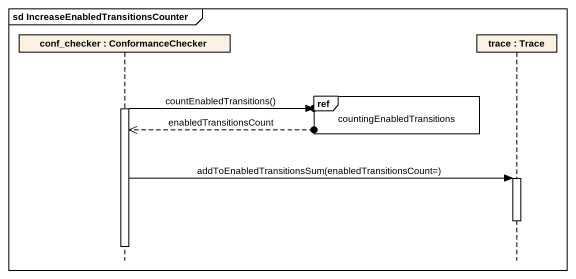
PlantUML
@startuml
mainframe sd IncreaseEnabledTransitionsCounter
hide footbox
participant "conf_checker : ConformanceChecker" as conf_checker
participant "trace : Trace" as trace

ref over trace : countingEnabledTransitions
activate conf_checker
conf_checker ->o] : countEnabledTransitions()
conf_checker <<--o] : enabledTransitionsCount
conf_checker -> trace : addToEnabledTransitionsSum(enabledTransitionsCount=)
activate trace
deactivate trace
deactivate conf_checker
@enduml
